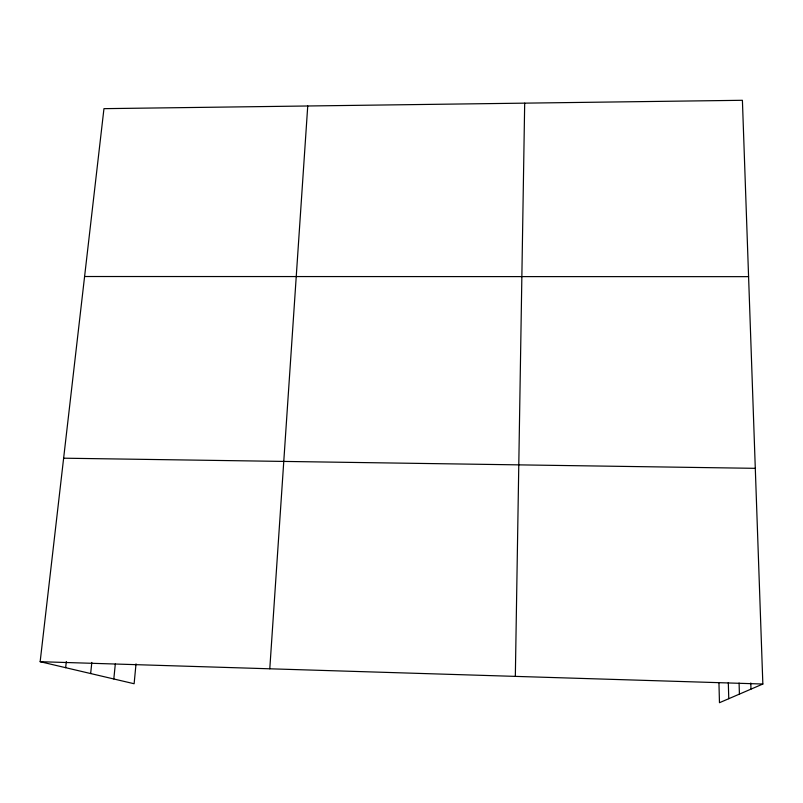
<?xml version="1.0" encoding="UTF-8"?>
<svg xmlns="http://www.w3.org/2000/svg" width="803" height="803" viewBox="0 0 803 803"><rect width="100%" height="100%" fill="white"/><g stroke="black" fill="none" stroke-linecap="round" stroke-linejoin="round"><path stroke-width="1.2" d="M515.335 676.387L524.69 103.145M269.788 668.799L307.74 105.986M136.018 663.86L134.121 683.744L40.15 661.702L103.958 108.656L742.404 100.295L762.85 684.026L719.468 702.705L718.946 682.711M113.815 678.977L115.311 664.001M90.659 673.546L91.823 662.425M65.655 667.684L66.328 661.542M84.596 276.513L748.577 276.654M63.628 458.192L755.292 468.33M40.15 661.702L762.85 684.026M750.785 682.972L750.986 689.135M739.081 683.032L739.412 694.113M728.311 682.64L728.763 698.7"/></g></svg>
